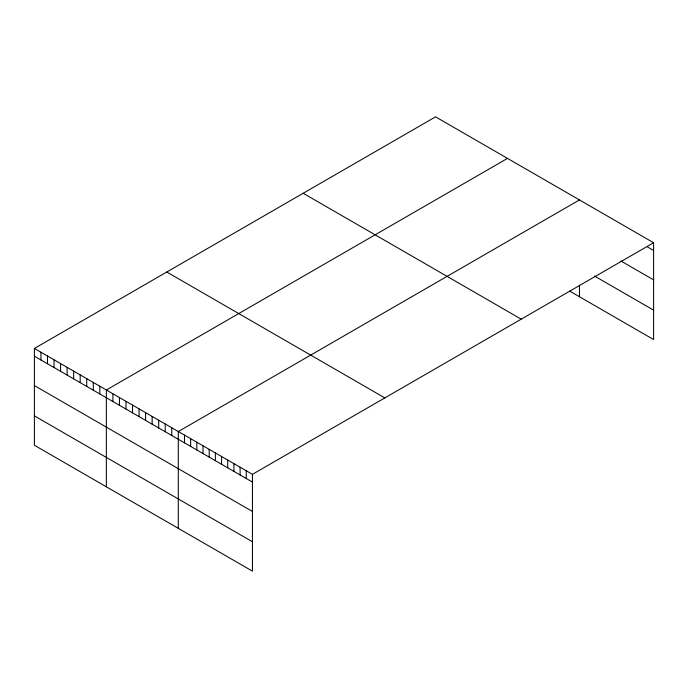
<?xml version="1.0" encoding="UTF-8"?>
<svg xmlns="http://www.w3.org/2000/svg" width="688" height="688" viewBox="0 0 688 688"><rect width="100%" height="100%" fill="white"/><g stroke="black" fill="none" stroke-linecap="round" stroke-linejoin="round"><path stroke-width="1.03" d="M34.4 348.455L252.444 474.333L252.444 571.152L34.4 445.265L34.4 348.455L435.556 116.848L653.6 242.735L653.6 339.545L569.655 291.084M507.512 158.386L106.356 389.993L106.356 486.812M579.468 199.933L178.304 431.539L178.304 528.35M252.444 474.333L653.6 242.735M647.425 246.906L653.6 250.475M620.946 261.019L653.6 279.87M594.466 276.017L653.6 310.15M303.176 193.276L521.22 319.163M166.78 272.018L384.824 397.905M34.4 356.195L252.444 482.082M34.4 385.59L252.444 511.476M34.4 415.879L252.444 541.757M579.468 285.202L579.468 296.743M246.261 470.773L246.261 478.513M240.086 467.204L240.086 474.952M233.911 463.635L233.911 471.383M227.728 460.074L227.728 467.814M221.553 456.505L221.553 464.245M215.378 452.936L215.378 460.685M209.195 449.367L209.195 457.116M203.02 445.807L203.02 453.547M196.845 442.238L196.845 449.978M190.662 438.669L190.662 446.417M184.487 435.1L184.487 442.848M171.768 427.755L171.768 435.504M165.223 423.98L165.223 431.729M158.687 420.205L158.687 427.953M152.143 416.429L152.143 424.178M145.598 412.654L145.598 420.402M139.062 408.878L139.062 416.618M132.517 405.103L132.517 412.843M125.981 401.328L125.981 409.068M119.437 397.544L119.437 405.292M112.892 393.768L112.892 401.517M99.812 386.217L99.812 393.966M93.276 382.442L93.276 390.182M86.731 378.667L86.731 386.407M80.186 374.891L80.186 382.631M73.65 371.107L73.65 378.856M67.106 367.332L67.106 375.08M60.561 363.556L60.561 371.305M54.025 359.781L54.025 367.53M47.481 356.006L47.481 363.754M40.945 352.23L40.945 359.97"/></g></svg>
